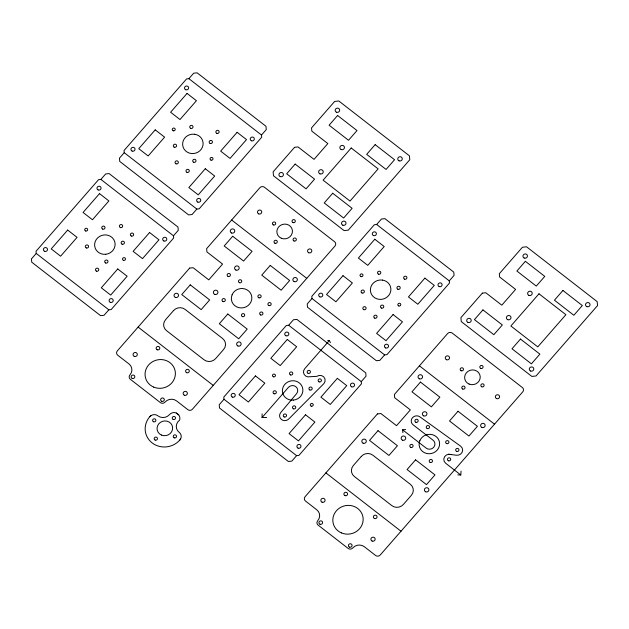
<?xml version="1.0" encoding="UTF-8"?>
<svg xmlns="http://www.w3.org/2000/svg" width="629" height="629" viewBox="0 0 629 629"><rect width="100%" height="100%" fill="white"/><g stroke="black" fill="none" stroke-linecap="round" stroke-linejoin="round"><path stroke-width="0.94" d="M266.72 417.467L262.065 417.538L262.104 413.882M457.763 474.879L460.782 474.989L461.057 471.105M180.665 438.798L179.87 439.986A19.758 18.603 -13.9 0 1 152.116 442.895A19.758 18.603 -13.9 0 1 149.82 416.657L150.936 415.675A5.74 5.402 -13.9 0 1 157.918 415.84A8.232 7.752 -13.9 0 0 169.484 414.629A5.74 5.402 -13.9 0 1 176.317 413.009L178.817 415.038A6.542 6.156 -13.9 0 1 179.627 420.117A8.232 7.752 -13.9 0 0 179.328 432.461A5.74 5.409 -13.9 0 1 180.665 438.798L179.87 439.986M36.223 253.44L31.45 258.904L31.733 262.183L100.585 315.656L104.052 315.286L108.833 309.822L111.144 309.578L173.683 237.99L173.494 235.804L178.266 230.34L177.983 227.053L109.132 173.588L105.664 173.95L100.884 179.414L98.572 179.658L36.034 251.254L36.223 253.44L108.833 309.822M124.235 152.69L119.463 158.154L119.746 161.433L188.598 214.898L192.065 214.536L196.846 209.072L199.157 208.828L261.695 137.232L261.507 135.046L266.279 129.582L265.996 126.303L197.144 72.838L193.677 73.2L188.897 78.664L186.585 78.908L124.047 150.504L124.235 152.69L196.846 209.072M223.995 399.258L219.222 404.73L219.505 408.009L288.357 461.474L291.825 461.112L296.605 455.648L298.917 455.404L361.455 383.808L361.266 381.622L366.039 376.158L365.756 372.879L296.904 319.406L293.436 319.776L288.656 325.24L286.344 325.484L223.806 397.072L223.995 399.258L296.605 455.648M312.008 298.508L307.235 303.972L307.518 307.251L376.37 360.724L379.837 360.354L384.618 354.89L386.929 354.646L449.468 283.058L449.279 280.872L454.052 275.4L453.768 272.121L384.917 218.656L381.449 219.018L376.669 224.482L374.357 224.726L311.819 296.322L312.008 298.508L384.618 354.89M262.065 417.538L288.326 387.48A5.354 5.04 -13.9 0 1 295.842 386.693A5.354 5.04 -13.9 0 1 296.463 393.801L280.849 412.427A5.354 5.04 -13.9 0 0 281.47 419.535A5.354 5.04 -13.9 0 0 288.986 418.749L323.911 383.58A5.354 5.04 -13.9 0 0 316.804 376.346L307.856 376.85A5.354 5.04 -13.9 0 1 304.735 368.696L329.352 340.517L330.414 342.648M149.82 416.657L150.936 415.675M402.882 432.673L402.623 429.827L405.65 429.505M327.693 340.541L329.352 340.517M460.782 474.989L445.639 463.227A5.354 5.04 -13.9 0 1 448.642 454.256L451.017 454.555M448.642 454.256L456.371 455.231A5.354 5.04 -13.9 0 0 460.774 446.283L420.015 416.933A5.354 5.04 -13.9 0 0 412.498 417.719A5.354 5.04 -13.9 0 0 413.119 424.827L433.059 440.206A5.354 5.04 -13.9 0 1 433.672 447.313A5.354 5.04 -13.9 0 1 426.155 448.1L402.623 429.827M176.317 413.009L178.683 414.873M188.897 78.664L261.507 135.046M376.669 224.482L449.279 280.872M231.645 220.016L306.755 278.348M419.417 365.842L494.528 424.166M100.884 179.414L173.494 235.804M288.656 325.24L361.266 381.622M138.121 327.08L213.231 385.404M325.893 472.898L401.003 531.23M232.085 294.828L231.417 297.305A10.292 9.687 -13.9 0 0 241.229 307.943A10.292 9.687 -13.9 0 0 251.836 297.446A10.292 9.687 -13.9 0 0 240.176 288.632L237.589 289.379A10.292 9.687 -13.9 0 0 232.085 294.828M419.858 440.646L419.189 443.123A10.292 9.687 -13.9 0 0 429.002 453.768A10.292 9.687 -13.9 0 0 439.608 443.264A10.292 9.687 -13.9 0 0 427.948 434.458L425.361 435.197A10.292 9.687 -13.9 0 0 419.858 440.646M67.673 230.072L51.224 248.895L60.612 256.192L77.06 237.361L67.673 230.072M99.5 193.63L83.052 212.46L92.447 219.749L108.888 200.926L99.5 193.63M155.214 129.857L138.765 148.68L148.153 155.968L164.601 137.146L155.214 129.857M187.041 93.414L170.601 112.245L179.988 119.534L196.437 100.703L187.041 93.414M117.741 268.953L101.293 287.783L110.688 295.072L127.129 276.249L117.741 268.953M149.576 232.518L133.128 251.341L142.516 258.637L158.964 239.806L149.576 232.518M205.29 168.737L188.842 187.568L198.229 194.856L214.678 176.034L205.29 168.737M237.117 132.302L220.669 151.125L230.057 158.422L246.505 139.591L237.117 132.302M294.569 147.312L273.135 171.843L273.505 175.798L344.087 230.607L348.269 230.151L409.778 159.735L409.416 155.827L338.787 100.978L334.652 101.434L311.552 127.876L311.835 131.154L327.835 143.577L314.036 159.373L298.044 146.942L294.569 147.312M189.659 268.08L117.356 350.848A3.294 3.098 -13.9 0 0 117.741 355.22L129.008 363.971A8.232 7.752 -13.9 0 1 129.959 374.908A3.294 3.098 -13.9 0 0 130.345 379.279L160.387 402.607A3.294 3.098 -13.9 0 0 165.01 402.128A8.232 7.752 -13.9 0 1 176.576 400.917L187.843 409.66A3.294 3.098 -13.9 0 0 192.466 409.18L334.942 246.073A3.294 3.098 -13.9 0 0 334.565 241.701L264.463 187.261A3.294 3.098 -13.9 0 0 259.84 187.749L206.634 248.652L206.917 251.93L222.572 264.078L208.773 279.874L193.127 267.718L189.659 268.08M295.158 164.075L286.667 173.793L306.071 188.857L314.563 179.139L295.158 164.075M337.6 115.492L329.109 125.21L348.513 140.275L357.005 130.557L337.6 115.492M190.249 284.851L181.757 294.569L201.162 309.633L209.646 299.915L190.249 284.851M232.691 236.26L224.199 245.978L243.604 261.051L252.087 251.333L232.691 236.26M173.525 310.6L165.569 319.705A8.232 7.752 -13.9 0 0 166.528 330.642L204.079 359.804A8.232 7.752 -13.9 0 0 215.645 358.593L223.602 349.488A8.232 7.752 -13.9 0 0 222.65 338.551L185.091 309.389A8.232 7.752 -13.9 0 0 173.525 310.6M351.218 147.98L323.102 180.169L350.015 201.068L378.131 168.879L351.218 147.98M332.71 193.237L324.226 202.955L343.631 218.027L352.114 208.309L332.71 193.237M375.151 144.654L366.668 154.372L386.072 169.437L394.556 159.719L375.151 144.654M227.8 314.013L219.309 323.731L238.713 338.795L247.205 329.077L227.8 314.013M270.242 265.43L261.75 275.14L281.155 290.213L289.647 280.495L270.242 265.43M255.445 375.89L238.996 394.721L248.384 402.01L264.833 383.179L255.445 375.89M287.272 339.456L270.824 358.278L280.219 365.567L296.66 346.744L287.272 339.456M342.986 275.675L326.537 294.506L335.925 301.794L352.374 282.964L342.986 275.675M374.813 239.24L358.373 258.063L367.761 265.352L384.209 246.529L374.813 239.24M305.513 414.778L289.065 433.601L298.461 440.898L314.901 422.067L305.513 414.778M337.348 378.336L320.9 397.166L330.288 404.455L346.736 385.632L337.348 378.336M393.054 314.563L376.614 333.386L386.002 340.682L402.45 321.851L393.054 314.563M424.889 278.12L408.441 296.951L417.829 304.239L434.277 285.417L424.889 278.12M482.341 293.13L460.908 317.669L461.277 321.623L531.859 376.433L536.042 375.969L597.55 305.56L597.188 301.645L526.559 246.796L522.416 247.252L499.324 273.694L499.607 276.98L515.607 289.403L501.808 305.191L485.816 292.768L482.341 293.13M377.431 413.906L305.128 496.666A3.294 3.098 -13.9 0 0 305.513 501.046L316.78 509.797A8.232 7.752 -13.9 0 1 317.731 520.726A3.294 3.098 -13.9 0 0 318.109 525.097L348.159 548.433A3.294 3.098 -13.9 0 0 352.783 547.945A8.232 7.752 -13.9 0 1 364.348 546.735L375.615 555.486A3.294 3.098 -13.9 0 0 380.238 554.998L522.715 391.891A3.294 3.098 -13.9 0 0 522.337 387.519L452.235 333.079A3.294 3.098 -13.9 0 0 447.612 333.567L394.407 394.469L394.69 397.748L410.344 409.904L396.545 425.691L380.899 413.536L377.431 413.906M482.93 309.893L474.439 319.611L493.844 334.683L502.335 324.965L482.93 309.893M525.372 261.31L516.881 271.028L536.285 286.093L544.777 276.383L525.372 261.31M378.021 430.668L369.53 440.386L388.934 455.451L397.418 445.733L378.021 430.668M420.463 382.086L411.971 391.804L431.376 406.869L439.86 397.151L420.463 382.086M361.298 456.418L353.341 465.531A8.232 7.752 -13.9 0 0 354.3 476.46L391.851 505.63A8.232 7.752 -13.9 0 0 403.417 504.419L411.374 495.306A8.232 7.752 -13.9 0 0 410.423 484.369L372.863 455.207A8.232 7.752 -13.9 0 0 361.298 456.418M538.99 293.798L510.874 325.987L537.787 346.886L565.903 314.704L538.99 293.798M520.482 339.062L511.998 348.781L531.403 363.845L539.886 354.127L520.482 339.062M562.924 290.472L554.44 300.19L573.845 315.263L582.328 305.545L562.924 290.472M415.572 459.83L407.081 469.549L426.486 484.621L434.977 474.903L415.572 459.83M458.014 411.248L449.523 420.966L468.927 436.031L477.419 426.313L458.014 411.248M194.699 134.252L192.026 134.205A10.292 9.687 -13.9 0 0 182.654 144.937A10.292 9.687 -13.9 0 0 193.716 153.531A10.292 9.687 -13.9 0 0 203.096 142.799L202.53 140.33A10.292 9.687 -13.9 0 0 194.699 134.252M105.703 254.289L103.03 254.234A10.292 9.687 -13.9 0 1 95.207 248.156L94.633 245.695A10.292 9.687 -13.9 0 1 104.013 234.955A10.292 9.687 -13.9 0 1 115.083 243.549A10.292 9.687 -13.9 0 1 105.703 254.289M382.471 280.078L379.798 280.023A10.292 9.687 -13.9 0 0 370.418 290.763A10.292 9.687 -13.9 0 0 381.488 299.349A10.292 9.687 -13.9 0 0 390.868 288.617L390.294 286.156A10.292 9.687 -13.9 0 0 382.471 280.078M293.476 400.107L290.802 400.052A10.292 9.687 -13.9 0 1 282.979 393.982L282.405 391.513A10.292 9.687 -13.9 0 1 291.785 380.781A10.292 9.687 -13.9 0 1 302.856 389.367A10.292 9.687 -13.9 0 1 293.476 400.107M336.476 112.221L335.98 111.938A2.264 2.131 -13.9 0 1 335.713 108.927A2.264 2.131 -13.9 0 1 338.897 108.597L339.29 108.998A2.264 2.131 -13.9 0 1 336.476 112.221M399.061 160.835L398.566 160.544A2.264 2.131 -13.9 0 1 398.306 157.533A2.264 2.131 -13.9 0 1 401.483 157.203L401.884 157.604A2.264 2.131 -13.9 0 1 399.061 160.835M524.248 258.047L523.753 257.756A2.264 2.131 -13.9 0 1 523.485 254.753A2.264 2.131 -13.9 0 1 526.67 254.415L527.063 254.816A2.264 2.131 -13.9 0 1 524.248 258.047M586.833 306.653L586.338 306.362A2.264 2.131 -13.9 0 1 586.079 303.359A2.264 2.131 -13.9 0 1 589.255 303.021L589.656 303.43A2.264 2.131 -13.9 0 1 586.833 306.653M280.235 176.6L279.74 176.309A2.264 2.131 -13.9 0 1 279.48 173.305A2.264 2.131 -13.9 0 1 282.657 172.967L283.058 173.376A2.264 2.131 -13.9 0 1 280.235 176.6M342.829 225.206L342.333 224.915A2.264 2.131 -13.9 0 1 342.074 221.911A2.264 2.131 -13.9 0 1 345.25 221.581L345.643 221.982A2.264 2.131 -13.9 0 1 342.829 225.206M468.007 322.418L467.512 322.134A2.264 2.131 -13.9 0 1 467.253 319.123A2.264 2.131 -13.9 0 1 470.429 318.793L470.83 319.194A2.264 2.131 -13.9 0 1 468.007 322.418M530.601 371.031L530.105 370.74A2.264 2.131 -13.9 0 1 529.846 367.729A2.264 2.131 -13.9 0 1 533.022 367.399L533.416 367.8A2.264 2.131 -13.9 0 1 530.601 371.031M123.473 260.351A1.478 1.392 -13.9 0 0 125.454 258.771A1.478 1.392 -13.9 0 0 123.064 257.969A1.478 1.392 -13.9 0 0 123.473 260.351M85.733 231.016A1.478 1.392 -13.9 0 0 87.635 229.349A1.478 1.392 -13.9 0 0 85.206 228.657A1.478 1.392 -13.9 0 0 85.733 231.016M110.287 302.321A2.06 1.934 -13.9 0 0 113.204 300.324A2.06 1.934 -13.9 0 0 109.996 298.972A2.06 1.934 -13.9 0 0 110.287 302.321M163.87 240.986A2.06 1.934 -13.9 0 0 166.787 238.989A2.06 1.934 -13.9 0 0 163.579 237.636A2.06 1.934 -13.9 0 0 163.87 240.986M44.565 251.286A2.06 1.934 -13.9 0 0 47.489 249.288A2.06 1.934 -13.9 0 0 44.274 247.936A2.06 1.934 -13.9 0 0 44.565 251.286M98.148 189.942A2.06 1.934 -13.9 0 0 101.065 187.953A2.06 1.934 -13.9 0 0 97.857 186.601A2.06 1.934 -13.9 0 0 98.148 189.942M86.307 247.952A1.643 1.549 -13.9 0 0 88.563 246.254A1.643 1.549 -13.9 0 0 85.937 245.294A1.643 1.549 -13.9 0 0 86.307 247.952M102.676 229.098A1.643 1.549 -13.9 0 0 105.012 227.501A1.643 1.549 -13.9 0 0 102.448 226.416A1.643 1.549 -13.9 0 0 102.676 229.098M122.081 244.17A1.643 1.549 -13.9 0 0 124.416 242.574A1.643 1.549 -13.9 0 0 121.845 241.489A1.643 1.549 -13.9 0 0 122.081 244.17M105.633 262.993A1.643 1.549 -13.9 0 0 107.976 261.397A1.643 1.549 -13.9 0 0 105.405 260.312A1.643 1.549 -13.9 0 0 105.633 262.993M96.426 271.13A1.643 1.549 -13.9 0 0 98.761 269.534A1.643 1.549 -13.9 0 0 96.19 268.449A1.643 1.549 -13.9 0 0 96.426 271.13M131.288 236.032A1.643 1.549 -13.9 0 0 133.631 234.436A1.643 1.549 -13.9 0 0 131.06 233.351A1.643 1.549 -13.9 0 0 131.288 236.032M120.336 227.525A1.643 1.549 -13.9 0 0 122.671 225.929A1.643 1.549 -13.9 0 0 120.108 224.844A1.643 1.549 -13.9 0 0 120.336 227.525M258.708 213.891A2.139 2.013 -13.9 0 0 261.75 211.816A2.139 2.013 -13.9 0 0 258.409 210.416A2.139 2.013 -13.9 0 0 258.708 213.891M308.784 252.779A2.139 2.013 -13.9 0 0 311.819 250.704A2.139 2.013 -13.9 0 0 308.477 249.296A2.139 2.013 -13.9 0 0 308.784 252.779M274.936 243.234A1.643 1.549 -13.9 0 0 277.279 241.638A1.643 1.549 -13.9 0 0 274.708 240.553A1.643 1.549 -13.9 0 0 274.936 243.234M292.98 222.587A1.643 1.549 -13.9 0 0 295.316 220.991A1.643 1.549 -13.9 0 0 292.744 219.906A1.643 1.549 -13.9 0 0 292.98 222.587M281.328 238.249A7.823 7.359 -13.9 0 0 292.43 230.67A7.823 7.359 -13.9 0 0 280.219 225.528A7.823 7.359 -13.9 0 0 281.328 238.249M273.356 224.93A1.643 1.549 -13.9 0 0 275.691 223.334A1.643 1.549 -13.9 0 0 273.12 222.257A1.643 1.549 -13.9 0 0 273.356 224.93M294.01 240.978A1.643 1.549 -13.9 0 0 296.345 239.382A1.643 1.549 -13.9 0 0 293.774 238.297A1.643 1.549 -13.9 0 0 294.01 240.978M184.344 395.232A2.139 2.013 -13.9 0 0 187.379 393.156A2.139 2.013 -13.9 0 0 184.038 391.757A2.139 2.013 -13.9 0 0 184.344 395.232M153.735 387.118A15.23 14.341 -13.9 0 0 175.342 372.352A15.23 14.341 -13.9 0 0 151.573 362.343A15.23 14.341 -13.9 0 0 153.735 387.118M186.664 372.69A1.856 1.745 -13.9 0 0 189.29 370.89A1.856 1.745 -13.9 0 0 186.396 369.671A1.856 1.745 -13.9 0 0 186.664 372.69M161.677 401.294A1.856 1.745 -13.9 0 0 164.303 399.494A1.856 1.745 -13.9 0 0 161.409 398.283A1.856 1.745 -13.9 0 0 161.677 401.294M132.192 378.399A1.856 1.745 -13.9 0 0 134.826 376.606A1.856 1.745 -13.9 0 0 131.933 375.387A1.856 1.745 -13.9 0 0 132.192 378.399M157.179 349.795A1.856 1.745 -13.9 0 0 159.813 347.994A1.856 1.745 -13.9 0 0 156.92 346.783A1.856 1.745 -13.9 0 0 157.179 349.795M134.268 356.352A2.139 2.013 -13.9 0 0 137.311 354.276A2.139 2.013 -13.9 0 0 133.969 352.869A2.139 2.013 -13.9 0 0 134.268 356.352M175.326 297.375A2.264 2.131 -13.9 0 0 178.534 295.182A2.264 2.131 -13.9 0 0 175.004 293.688A2.264 2.131 -13.9 0 0 175.326 297.375M294.152 281.603A2.264 2.131 -13.9 0 0 297.36 279.41A2.264 2.131 -13.9 0 0 293.829 277.924A2.264 2.131 -13.9 0 0 294.152 281.603M237.911 345.981A2.264 2.131 -13.9 0 0 241.127 343.788A2.264 2.131 -13.9 0 0 237.597 342.294A2.264 2.131 -13.9 0 0 237.911 345.981M231.558 232.997A2.264 2.131 -13.9 0 0 234.774 230.804A2.264 2.131 -13.9 0 0 231.236 229.318A2.264 2.131 -13.9 0 0 231.558 232.997M222.965 301.527A1.643 1.549 -13.9 0 0 225.308 299.931A1.643 1.549 -13.9 0 0 222.737 298.846A1.643 1.549 -13.9 0 0 222.965 301.527M242.369 316.591A1.643 1.549 -13.9 0 0 244.705 314.995A1.643 1.549 -13.9 0 0 242.134 313.918A1.643 1.549 -13.9 0 0 242.369 316.591M258.975 297.824A1.643 1.549 -13.9 0 0 261.129 296.007A1.643 1.549 -13.9 0 0 258.448 295.19A1.643 1.549 -13.9 0 0 258.975 297.824M239.413 282.696A1.643 1.549 -13.9 0 0 241.748 281.1A1.643 1.549 -13.9 0 0 239.177 280.023A1.643 1.549 -13.9 0 0 239.413 282.696M268.835 305.545A1.643 1.549 -13.9 0 0 271.17 303.949A1.643 1.549 -13.9 0 0 268.599 302.863A1.643 1.549 -13.9 0 0 268.835 305.545M260.61 314.956A1.643 1.549 -13.9 0 0 262.946 313.36A1.643 1.549 -13.9 0 0 260.375 312.283A1.643 1.549 -13.9 0 0 260.61 314.956M228.075 276.438A1.643 1.549 -13.9 0 0 230.411 274.842A1.643 1.549 -13.9 0 0 227.84 273.764A1.643 1.549 -13.9 0 0 228.075 276.438M235.906 270.061A2.304 2.17 -13.9 0 0 239.177 267.82A2.304 2.17 -13.9 0 0 235.576 266.311A2.304 2.17 -13.9 0 0 235.906 270.061M214.709 294.364A2.304 2.17 -13.9 0 0 217.948 292.092A2.304 2.17 -13.9 0 0 214.332 290.614A2.304 2.17 -13.9 0 0 214.709 294.364M155.127 440.072A1.643 1.549 -13.9 0 0 157.462 438.476A1.643 1.549 -13.9 0 0 154.891 437.391A1.643 1.549 -13.9 0 0 155.127 440.072M173.164 419.425A1.643 1.549 -13.9 0 0 175.499 417.829A1.643 1.549 -13.9 0 0 172.928 416.744A1.643 1.549 -13.9 0 0 173.164 419.425M161.519 435.087A7.823 7.359 -13.9 0 0 172.613 427.508A7.823 7.359 -13.9 0 0 160.403 422.366A7.823 7.359 -13.9 0 0 161.519 435.087M153.539 421.768A1.643 1.549 -13.9 0 0 155.874 420.172A1.643 1.549 -13.9 0 0 153.303 419.095A1.643 1.549 -13.9 0 0 153.539 421.768M174.194 437.808A1.643 1.549 -13.9 0 0 176.529 436.211A1.643 1.549 -13.9 0 0 173.958 435.134A1.643 1.549 -13.9 0 0 174.194 437.808M193.646 162.243A1.643 1.549 -13.9 0 0 195.989 160.647A1.643 1.549 -13.9 0 0 193.417 159.562A1.643 1.549 -13.9 0 0 193.646 162.243M211.014 160.136A1.478 1.392 -13.9 0 0 212.995 158.555A1.478 1.392 -13.9 0 0 210.605 157.753A1.478 1.392 -13.9 0 0 211.014 160.136M173.258 130.793A1.478 1.392 -13.9 0 0 175.184 129.149A1.478 1.392 -13.9 0 0 172.763 128.426A1.478 1.392 -13.9 0 0 173.258 130.793M197.828 202.106A2.06 1.934 -13.9 0 0 200.753 200.108A2.06 1.934 -13.9 0 0 197.537 198.756A2.06 1.934 -13.9 0 0 197.828 202.106M174.249 147.17A1.643 1.549 -13.9 0 0 176.584 145.574A1.643 1.549 -13.9 0 0 174.013 144.497A1.643 1.549 -13.9 0 0 174.249 147.17M251.411 140.77A2.06 1.934 -13.9 0 0 254.328 138.773A2.06 1.934 -13.9 0 0 251.12 137.421A2.06 1.934 -13.9 0 0 251.411 140.77M190.626 128.316A1.643 1.549 -13.9 0 0 193.032 126.822A1.643 1.549 -13.9 0 0 190.524 125.627A1.643 1.549 -13.9 0 0 190.626 128.316M210.094 143.412A1.643 1.549 -13.9 0 0 212.429 141.816A1.643 1.549 -13.9 0 0 209.858 140.739A1.643 1.549 -13.9 0 0 210.094 143.412M175.986 163.815A1.643 1.549 -13.9 0 0 178.329 162.219A1.643 1.549 -13.9 0 0 175.758 161.134A1.643 1.549 -13.9 0 0 175.986 163.815M186.947 172.322A1.643 1.549 -13.9 0 0 189.282 170.726A1.643 1.549 -13.9 0 0 186.711 169.641A1.643 1.549 -13.9 0 0 186.947 172.322M216.801 133.332A1.643 1.549 -13.9 0 0 219.136 131.736A1.643 1.549 -13.9 0 0 216.565 130.651A1.643 1.549 -13.9 0 0 216.801 133.332M185.689 89.727A2.06 1.934 -13.9 0 0 188.614 87.738A2.06 1.934 -13.9 0 0 185.398 86.385A2.06 1.934 -13.9 0 0 185.689 89.727M132.106 151.07A2.06 1.934 -13.9 0 0 135.031 149.073A2.06 1.934 -13.9 0 0 131.815 147.721A2.06 1.934 -13.9 0 0 132.106 151.07M319.949 173.848A2.304 2.17 -13.9 0 0 323.22 171.615A2.304 2.17 -13.9 0 0 319.618 170.097A2.304 2.17 -13.9 0 0 319.949 173.848M341.17 149.56A2.304 2.17 -13.9 0 0 344.44 147.32A2.304 2.17 -13.9 0 0 340.839 145.81A2.304 2.17 -13.9 0 0 341.17 149.56M427.185 428.522A1.643 1.549 -13.9 0 0 429.521 426.926A1.643 1.549 -13.9 0 0 426.949 425.841A1.643 1.549 -13.9 0 0 427.185 428.522M446.747 443.642A1.643 1.549 -13.9 0 0 448.902 441.833A1.643 1.549 -13.9 0 0 446.22 441.015A1.643 1.549 -13.9 0 0 446.747 443.642M425.684 491.799A2.264 2.131 -13.9 0 0 428.899 489.606A2.264 2.131 -13.9 0 0 425.369 488.12A2.264 2.131 -13.9 0 0 425.684 491.799M430.142 462.417A1.643 1.549 -13.9 0 0 432.477 460.821A1.643 1.549 -13.9 0 0 429.906 459.736A1.643 1.549 -13.9 0 0 430.142 462.417M481.924 427.429A2.264 2.131 -13.9 0 0 485.132 425.228A2.264 2.131 -13.9 0 0 481.602 423.742A2.264 2.131 -13.9 0 0 481.924 427.429M410.737 447.345A1.643 1.549 -13.9 0 0 413.08 445.749A1.643 1.549 -13.9 0 0 410.509 444.672A1.643 1.549 -13.9 0 0 410.737 447.345M363.098 443.193A2.264 2.131 -13.9 0 0 366.306 441A2.264 2.131 -13.9 0 0 362.776 439.514A2.264 2.131 -13.9 0 0 363.098 443.193M419.331 378.815A2.264 2.131 -13.9 0 0 422.546 376.622A2.264 2.131 -13.9 0 0 419.008 375.136A2.264 2.131 -13.9 0 0 419.331 378.815M456.607 451.363A1.643 1.549 -13.9 0 0 458.942 449.766A1.643 1.549 -13.9 0 0 456.371 448.689A1.643 1.549 -13.9 0 0 456.607 451.363M448.383 460.782A1.643 1.549 -13.9 0 0 450.718 459.186A1.643 1.549 -13.9 0 0 448.147 458.101A1.643 1.549 -13.9 0 0 448.383 460.782M415.848 422.263A1.643 1.549 -13.9 0 0 418.183 420.667A1.643 1.549 -13.9 0 0 415.612 419.582A1.643 1.549 -13.9 0 0 415.848 422.263M423.679 415.879A2.304 2.17 -13.9 0 0 426.949 413.646A2.304 2.17 -13.9 0 0 423.348 412.129A2.304 2.17 -13.9 0 0 423.679 415.879M402.481 440.182A2.304 2.17 -13.9 0 0 405.721 437.91A2.304 2.17 -13.9 0 0 402.104 436.44A2.304 2.17 -13.9 0 0 402.481 440.182M446.48 359.717A2.139 2.013 -13.9 0 0 449.523 357.642A2.139 2.013 -13.9 0 0 446.181 356.234A2.139 2.013 -13.9 0 0 446.48 359.717M496.556 398.597A2.139 2.013 -13.9 0 0 499.591 396.529A2.139 2.013 -13.9 0 0 496.25 395.122A2.139 2.013 -13.9 0 0 496.556 398.597M462.708 389.052A1.643 1.549 -13.9 0 0 465.051 387.456A1.643 1.549 -13.9 0 0 462.48 386.379A1.643 1.549 -13.9 0 0 462.708 389.052M480.753 368.405A1.643 1.549 -13.9 0 0 483.088 366.809A1.643 1.549 -13.9 0 0 480.517 365.732A1.643 1.549 -13.9 0 0 480.753 368.405M469.1 384.075A7.823 7.359 -13.9 0 0 480.202 376.488A7.823 7.359 -13.9 0 0 467.992 371.354A7.823 7.359 -13.9 0 0 469.1 384.075M461.128 370.756A1.643 1.549 -13.9 0 0 463.463 369.16A1.643 1.549 -13.9 0 0 460.892 368.075A1.643 1.549 -13.9 0 0 461.128 370.756M481.783 386.796A1.643 1.549 -13.9 0 0 484.118 385.2A1.643 1.549 -13.9 0 0 481.547 384.115A1.643 1.549 -13.9 0 0 481.783 386.796M322.04 502.17A2.139 2.013 -13.9 0 0 325.075 500.094A2.139 2.013 -13.9 0 0 321.741 498.687A2.139 2.013 -13.9 0 0 322.04 502.17M344.951 495.613A1.856 1.745 -13.9 0 0 347.585 493.82A1.856 1.745 -13.9 0 0 344.692 492.601A1.856 1.745 -13.9 0 0 344.951 495.613M319.964 524.216A1.856 1.745 -13.9 0 0 322.598 522.424A1.856 1.745 -13.9 0 0 319.705 521.205A1.856 1.745 -13.9 0 0 319.964 524.216M349.449 547.112A1.856 1.745 -13.9 0 0 352.075 545.319A1.856 1.745 -13.9 0 0 349.181 544.101A1.856 1.745 -13.9 0 0 349.449 547.112M374.436 518.508A1.856 1.745 -13.9 0 0 377.062 516.716A1.856 1.745 -13.9 0 0 374.169 515.497A1.856 1.745 -13.9 0 0 374.436 518.508M341.508 532.944A15.23 14.341 -13.9 0 0 363.114 518.178A15.23 14.341 -13.9 0 0 339.346 508.169A15.23 14.341 -13.9 0 0 341.508 532.944M372.116 541.058A2.139 2.013 -13.9 0 0 375.151 538.982A2.139 2.013 -13.9 0 0 371.81 537.575A2.139 2.013 -13.9 0 0 372.116 541.058M507.721 319.674A2.304 2.17 -13.9 0 0 510.992 317.433A2.304 2.17 -13.9 0 0 507.391 315.923A2.304 2.17 -13.9 0 0 507.721 319.674M528.942 295.378A2.304 2.17 -13.9 0 0 532.213 293.145A2.304 2.17 -13.9 0 0 528.612 291.628A2.304 2.17 -13.9 0 0 528.942 295.378M361.03 276.618A1.478 1.392 -13.9 0 0 362.957 274.967A1.478 1.392 -13.9 0 0 360.535 274.252A1.478 1.392 -13.9 0 0 361.03 276.618M439.184 286.588A2.06 1.934 -13.9 0 0 442.101 284.591A2.06 1.934 -13.9 0 0 438.893 283.239A2.06 1.934 -13.9 0 0 439.184 286.588M373.461 235.553A2.06 1.934 -13.9 0 0 376.386 233.556A2.06 1.934 -13.9 0 0 373.17 232.203A2.06 1.934 -13.9 0 0 373.461 235.553M363.759 309.633A1.643 1.549 -13.9 0 0 366.102 308.037A1.643 1.549 -13.9 0 0 363.531 306.96A1.643 1.549 -13.9 0 0 363.759 309.633M374.719 318.14A1.643 1.549 -13.9 0 0 377.054 316.544A1.643 1.549 -13.9 0 0 374.483 315.467A1.643 1.549 -13.9 0 0 374.719 318.14M385.601 347.923A2.06 1.934 -13.9 0 0 388.525 345.934A2.06 1.934 -13.9 0 0 385.31 344.582A2.06 1.934 -13.9 0 0 385.601 347.923M404.573 279.15A1.643 1.549 -13.9 0 0 406.908 277.554A1.643 1.549 -13.9 0 0 404.337 276.477A1.643 1.549 -13.9 0 0 404.573 279.15M381.418 308.061A1.643 1.549 -13.9 0 0 383.761 306.465A1.643 1.549 -13.9 0 0 381.19 305.38A1.643 1.549 -13.9 0 0 381.418 308.061M398.786 305.961A1.478 1.392 -13.9 0 0 400.767 304.373A1.478 1.392 -13.9 0 0 398.377 303.579A1.478 1.392 -13.9 0 0 398.786 305.961M319.878 296.888A2.06 1.934 -13.9 0 0 322.803 294.891A2.06 1.934 -13.9 0 0 319.587 293.539A2.06 1.934 -13.9 0 0 319.878 296.888M309.853 389.988A1.643 1.549 -13.9 0 0 312.188 388.392A1.643 1.549 -13.9 0 0 309.617 387.307A1.643 1.549 -13.9 0 0 309.853 389.988M293.405 408.811A1.643 1.549 -13.9 0 0 295.748 407.215A1.643 1.549 -13.9 0 0 293.177 406.137A1.643 1.549 -13.9 0 0 293.405 408.811M284.198 416.948A1.643 1.549 -13.9 0 0 286.533 415.352A1.643 1.549 -13.9 0 0 283.962 414.275A1.643 1.549 -13.9 0 0 284.198 416.948M319.06 381.85A1.643 1.549 -13.9 0 0 321.403 380.254A1.643 1.549 -13.9 0 0 318.832 379.169A1.643 1.549 -13.9 0 0 319.06 381.85M308.108 373.343A1.643 1.549 -13.9 0 0 310.443 371.747A1.643 1.549 -13.9 0 0 307.88 370.662A1.643 1.549 -13.9 0 0 308.108 373.343M311.245 406.177A1.478 1.392 -13.9 0 0 313.226 404.589A1.478 1.392 -13.9 0 0 310.836 403.794A1.478 1.392 -13.9 0 0 311.245 406.177M273.505 376.834A1.478 1.392 -13.9 0 0 275.408 375.167A1.478 1.392 -13.9 0 0 272.978 374.475A1.478 1.392 -13.9 0 0 273.505 376.834M298.06 448.139A2.06 1.934 -13.9 0 0 300.976 446.15A2.06 1.934 -13.9 0 0 297.769 444.797A2.06 1.934 -13.9 0 0 298.06 448.139M351.642 386.804A2.06 1.934 -13.9 0 0 354.559 384.806A2.06 1.934 -13.9 0 0 351.352 383.454A2.06 1.934 -13.9 0 0 351.642 386.804M232.337 397.103A2.06 1.934 -13.9 0 0 235.262 395.106A2.06 1.934 -13.9 0 0 232.046 393.754A2.06 1.934 -13.9 0 0 232.337 397.103M285.92 335.768A2.06 1.934 -13.9 0 0 288.837 333.771A2.06 1.934 -13.9 0 0 285.629 332.419A2.06 1.934 -13.9 0 0 285.92 335.768M274.079 393.778A1.643 1.549 -13.9 0 0 276.335 392.079A1.643 1.549 -13.9 0 0 273.709 391.112A1.643 1.549 -13.9 0 0 274.079 393.778M290.449 374.915A1.643 1.549 -13.9 0 0 292.784 373.319A1.643 1.549 -13.9 0 0 290.221 372.242A1.643 1.549 -13.9 0 0 290.449 374.915M362.021 292.996A1.643 1.549 -13.9 0 0 364.356 291.4A1.643 1.549 -13.9 0 0 361.785 290.315A1.643 1.549 -13.9 0 0 362.021 292.996M378.399 274.134A1.643 1.549 -13.9 0 0 380.804 272.64A1.643 1.549 -13.9 0 0 378.296 271.445A1.643 1.549 -13.9 0 0 378.399 274.134M397.866 289.238A1.643 1.549 -13.9 0 0 400.201 287.642A1.643 1.549 -13.9 0 0 397.63 286.557A1.643 1.549 -13.9 0 0 397.866 289.238"/></g></svg>
